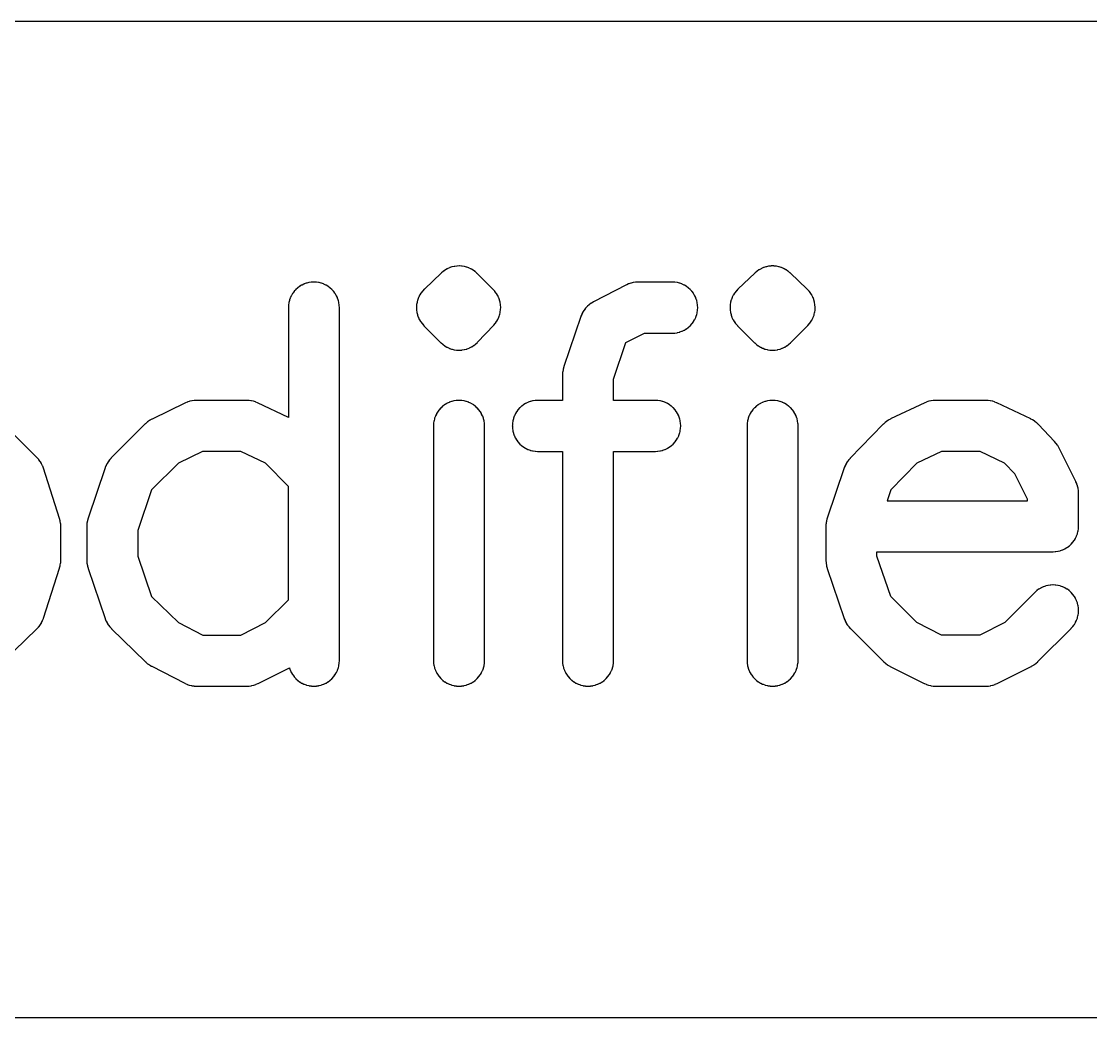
# Model space of a CAD drawing. Header units: inches. Extents: x -0.5 to 10, y -2.4 to 3.9.
# Drawn here: x 4.7219 to 4.8413, y -2.1846 to -2.0734 of the extents above; entities that cross this region are included whole.
import ezdxf

# ---------------------------------------------------------------- set-up
doc = ezdxf.new("R2010")
doc.units = ezdxf.units.IN

msp = doc.modelspace()

# ---------------------------------------------------------------- linework, layer by layer
for points in [[(3.80655, -2.07335), (3.80655, -2.18455), (4.96205, -2.18455), (4.96205, -2.07335)], [(4.766925, -2.103245), (4.766925, -2.103245), (4.766922, -2.103249), (4.76676, -2.103418), (4.766744, -2.103436), (4.766728, -2.103456), (4.766583, -2.103641), (4.766571, -2.103657), (4.766555, -2.103682), (4.766429, -2.10388), (4.766417, -2.103902), (4.766405, -2.103924), (4.7663, -2.104134), (4.766289, -2.104158), (4.766289, -2.104158), (4.76628, -2.104179), (4.766197, -2.104399), (4.766187, -2.104426), (4.766181, -2.104446), (4.76612, -2.104673), (4.766114, -2.104698), (4.766114, -2.104698), (4.76611, -2.104721), (4.766072, -2.104953), (4.766069, -2.104974), (4.766066, -2.105002), (4.766051, -2.105237), (4.76605, -2.105258), (4.76605, -2.105258), (4.766051, -2.105286), (4.766059, -2.105521), (4.76606, -2.105543), (4.76606, -2.105543), (4.766063, -2.105571), (4.766095, -2.105803), (4.766099, -2.105825), (4.766105, -2.105852), (4.766159, -2.10608), (4.766166, -2.106103), (4.766166, -2.106103), (4.766173, -2.106128), (4.766251, -2.106349), (4.766259, -2.106371), (4.76627, -2.106396), (4.766369, -2.106608), (4.766381, -2.106633), (4.766392, -2.106653), (4.766512, -2.106854), (4.766525, -2.106875), (4.766539, -2.106896), (4.766679, -2.107085), (4.766694, -2.107104), (4.76671, -2.107123), (4.766868, -2.107297), (4.766875, -2.107305), (4.766885, -2.107315), (4.768785, -2.109215), (4.768795, -2.109225), (4.768803, -2.109232), (4.768977, -2.10939), (4.768996, -2.109406), (4.769015, -2.109421), (4.769204, -2.109561), (4.769225, -2.109575), (4.769246, -2.109588), (4.769447, -2.109708), (4.769467, -2.109719), (4.769492, -2.109731), (4.769704, -2.10983), (4.769729, -2.109841), (4.769751, -2.109849), (4.769972, -2.109927), (4.769997, -2.109934), (4.769997, -2.109934), (4.77002, -2.109941), (4.770248, -2.109995), (4.770275, -2.110001), (4.770297, -2.110005), (4.770529, -2.110037), (4.770557, -2.11004), (4.770557, -2.11004), (4.770579, -2.110041), (4.770814, -2.110049), (4.770842, -2.11005), (4.770842, -2.11005), (4.770863, -2.110049), (4.771098, -2.110034), (4.771126, -2.110031), (4.771147, -2.110028), (4.771379, -2.10999), (4.771402, -2.109986), (4.771402, -2.109986), (4.771427, -2.10998), (4.771654, -2.109919), (4.771674, -2.109913), (4.771701, -2.109903), (4.771921, -2.10982), (4.771942, -2.109811), (4.771942, -2.109811), (4.771966, -2.1098), (4.772176, -2.109695), (4.772198, -2.109683), (4.77222, -2.109671), (4.772418, -2.109545), (4.772443, -2.109529), (4.772459, -2.109517), (4.772644, -2.109372), (4.772664, -2.109356), (4.772682, -2.10934), (4.772851, -2.109178), (4.772855, -2.109175), (4.772869, -2.10916), (4.774669, -2.10726), (4.77468, -2.107248), (4.774685, -2.107242), (4.774833, -2.10707), (4.774849, -2.107051), (4.774863, -2.107032), (4.774993, -2.106847), (4.775007, -2.106827), (4.775019, -2.106806), (4.775131, -2.106609), (4.775141, -2.10659), (4.775153, -2.106566), (4.775245, -2.106359), (4.775255, -2.106336), (4.775263, -2.106314), (4.775335, -2.1061), (4.775341, -2.10608), (4.775348, -2.106053), (4.775399, -2.105832), (4.775404, -2.105813), (4.775408, -2.105785), (4.775438, -2.10556), (4.77544, -2.105536), (4.775442, -2.105512), (4.775449, -2.105286), (4.77545, -2.105263), (4.775449, -2.105237), (4.775435, -2.105011), (4.775433, -2.104985), (4.77543, -2.104963), (4.775394, -2.104739), (4.775389, -2.104715), (4.775384, -2.104692), (4.775327, -2.104473), (4.77532, -2.104449), (4.775312, -2.104427), (4.775234, -2.104214), (4.775224, -2.104188), (4.775216, -2.10417), (4.775118, -2.103965), (4.775107, -2.103944), (4.775095, -2.103923), (4.774977, -2.103729), (4.774966, -2.103712), (4.77495, -2.103689), (4.774815, -2.103507), (4.7748, -2.103488), (4.774784, -2.10347), (4.774632, -2.103302), (4.774625, -2.103295), (4.774615, -2.103285), (4.772815, -2.101485), (4.772805, -2.101475), (4.772798, -2.101468), (4.77263, -2.101316), (4.772612, -2.1013), (4.772593, -2.101285), (4.772411, -2.10115), (4.772388, -2.101134), (4.772371, -2.101123), (4.772177, -2.101005), (4.772156, -2.100993), (4.772135, -2.100982), (4.77193, -2.100884), (4.771912, -2.100876), (4.771886, -2.100866), (4.771673, -2.100788), (4.771651, -2.10078), (4.771627, -2.100773), (4.771408, -2.100716), (4.771385, -2.100711), (4.771361, -2.100706), (4.771137, -2.10067), (4.771115, -2.100667), (4.771089, -2.100665), (4.770863, -2.100651), (4.770837, -2.10065), (4.770814, -2.100651), (4.770588, -2.100658), (4.770564, -2.10066), (4.77054, -2.100662), (4.770315, -2.100692), (4.770287, -2.100696), (4.770268, -2.100701), (4.770047, -2.100752), (4.77002, -2.100759), (4.77, -2.100765), (4.769786, -2.100837), (4.769764, -2.100845), (4.769741, -2.100855), (4.769534, -2.100947), (4.76951, -2.100959), (4.769491, -2.100969), (4.769294, -2.101081), (4.769273, -2.101093), (4.769253, -2.101107), (4.769068, -2.101237), (4.769049, -2.101251), (4.76903, -2.101267), (4.768858, -2.101415), (4.768852, -2.10142), (4.76884, -2.101431), (4.76694, -2.103231)], [(4.801925, -2.103245), (4.801925, -2.103245), (4.801922, -2.103249), (4.80176, -2.103418), (4.801744, -2.103436), (4.801728, -2.103456), (4.801583, -2.103641), (4.801571, -2.103657), (4.801555, -2.103682), (4.801429, -2.10388), (4.801417, -2.103902), (4.801405, -2.103924), (4.8013, -2.104134), (4.801289, -2.104158), (4.801289, -2.104158), (4.80128, -2.104179), (4.801197, -2.104399), (4.801187, -2.104426), (4.801181, -2.104446), (4.80112, -2.104673), (4.801114, -2.104698), (4.801114, -2.104698), (4.80111, -2.104721), (4.801072, -2.104953), (4.801069, -2.104974), (4.801066, -2.105002), (4.801051, -2.105237), (4.80105, -2.105258), (4.80105, -2.105258), (4.801051, -2.105286), (4.801059, -2.105521), (4.80106, -2.105543), (4.80106, -2.105543), (4.801063, -2.105571), (4.801095, -2.105803), (4.801099, -2.105825), (4.801105, -2.105852), (4.801159, -2.10608), (4.801166, -2.106103), (4.801166, -2.106103), (4.801173, -2.106128), (4.801251, -2.106349), (4.801259, -2.106371), (4.80127, -2.106396), (4.801369, -2.106608), (4.801381, -2.106633), (4.801392, -2.106653), (4.801512, -2.106854), (4.801525, -2.106875), (4.801539, -2.106896), (4.801679, -2.107085), (4.801694, -2.107104), (4.80171, -2.107123), (4.801868, -2.107297), (4.801875, -2.107305), (4.801885, -2.107315), (4.803785, -2.109215), (4.803795, -2.109225), (4.803803, -2.109232), (4.803973, -2.109387), (4.80399, -2.109402), (4.804011, -2.109418), (4.804197, -2.109556), (4.804214, -2.109568), (4.804237, -2.109583), (4.804435, -2.109701), (4.804456, -2.109713), (4.804478, -2.109725), (4.804687, -2.109823), (4.804708, -2.109833), (4.804732, -2.109842), (4.804949, -2.10992), (4.80497, -2.109927), (4.804996, -2.109934), (4.80522, -2.10999), (4.805245, -2.109996), (4.805268, -2.109999), (4.805496, -2.110033), (4.805519, -2.110036), (4.805545, -2.110038), (4.805775, -2.110049), (4.8058, -2.11005), (4.805825, -2.110049), (4.806055, -2.110038), (4.806081, -2.110036), (4.806104, -2.110033), (4.806332, -2.109999), (4.806355, -2.109996), (4.80638, -2.10999), (4.806604, -2.109934), (4.80663, -2.109927), (4.806651, -2.10992), (4.806868, -2.109842), (4.806892, -2.109833), (4.806913, -2.109823), (4.807122, -2.109725), (4.807144, -2.109713), (4.807165, -2.109701), (4.807363, -2.109583), (4.807386, -2.109568), (4.807403, -2.109556), (4.807589, -2.109418), (4.80761, -2.109402), (4.807627, -2.109387), (4.807797, -2.109232), (4.807805, -2.109225), (4.807815, -2.109215), (4.809715, -2.107315), (4.809725, -2.107305), (4.809732, -2.107297), (4.80989, -2.107123), (4.809906, -2.107104), (4.809921, -2.107085), (4.810061, -2.106896), (4.810075, -2.106875), (4.810088, -2.106854), (4.810208, -2.106653), (4.810219, -2.106633), (4.810231, -2.106608), (4.81033, -2.106396), (4.810341, -2.106371), (4.810349, -2.106349), (4.810427, -2.106128), (4.810434, -2.106103), (4.810434, -2.106103), (4.810441, -2.10608), (4.810495, -2.105852), (4.810501, -2.105825), (4.810505, -2.105803), (4.810537, -2.105571), (4.81054, -2.105543), (4.81054, -2.105543), (4.810541, -2.105521), (4.810549, -2.105286), (4.81055, -2.105258), (4.81055, -2.105258), (4.810549, -2.105237), (4.810534, -2.105002), (4.810531, -2.104974), (4.810528, -2.104953), (4.81049, -2.104721), (4.810486, -2.104698), (4.810486, -2.104698), (4.81048, -2.104673), (4.810419, -2.104446), (4.810413, -2.104426), (4.810403, -2.104399), (4.81032, -2.104179), (4.810311, -2.104158), (4.810311, -2.104158), (4.8103, -2.104134), (4.810195, -2.103924), (4.810183, -2.103902), (4.810171, -2.10388), (4.810045, -2.103682), (4.810029, -2.103657), (4.810017, -2.103641), (4.809872, -2.103456), (4.809856, -2.103436), (4.80984, -2.103418), (4.809678, -2.103249), (4.809675, -2.103245), (4.80966, -2.103231), (4.80776, -2.101431), (4.807744, -2.101416), (4.807741, -2.101414), (4.807561, -2.10126), (4.807542, -2.101244), (4.807542, -2.101244), (4.807521, -2.101229), (4.807326, -2.101093), (4.807309, -2.101082), (4.807309, -2.101082), (4.807283, -2.101067), (4.807075, -2.100952), (4.807054, -2.100941), (4.807054, -2.100941), (4.80703, -2.100929), (4.806811, -2.100836), (4.806787, -2.100826), (4.806787, -2.100826), (4.806764, -2.100818), (4.806537, -2.100748), (4.806511, -2.10074), (4.806511, -2.10074), (4.806488, -2.100735), (4.806256, -2.100687), (4.806229, -2.100683), (4.806229, -2.100683), (4.806206, -2.10068), (4.805969, -2.100656), (4.805943, -2.100654), (4.805943, -2.100654), (4.805919, -2.100653), (4.805681, -2.100653), (4.805657, -2.100654), (4.805657, -2.100654), (4.805631, -2.100656), (4.805394, -2.10068), (4.805371, -2.100683), (4.805371, -2.100683), (4.805344, -2.100687), (4.805112, -2.100735), (4.805089, -2.10074), (4.805089, -2.10074), (4.805063, -2.100748), (4.804836, -2.100818), (4.804813, -2.100826), (4.804813, -2.100826), (4.804789, -2.100836), (4.80457, -2.100929), (4.804546, -2.100941), (4.804546, -2.100941), (4.804525, -2.100952), (4.804317, -2.101067), (4.804291, -2.101082), (4.804291, -2.101082), (4.804274, -2.101093), (4.804079, -2.101229), (4.804058, -2.101244), (4.804058, -2.101244), (4.804039, -2.10126), (4.803859, -2.101414), (4.803856, -2.101416), (4.80384, -2.101431), (4.80194, -2.103231)], [(4.75175, -2.117549), (4.74832, -2.115924), (4.748311, -2.11592), (4.7483, -2.115915), (4.748108, -2.115835), (4.748089, -2.115827), (4.748067, -2.115819), (4.747869, -2.115756), (4.747847, -2.11575), (4.747826, -2.115744), (4.747623, -2.115699), (4.747604, -2.115695), (4.74758, -2.115691), (4.747374, -2.115664), (4.747353, -2.115661), (4.74733, -2.11566), (4.747122, -2.11565), (4.747111, -2.11565), (4.7471, -2.11565), (4.7415, -2.11565), (4.741489, -2.11565), (4.741477, -2.115651), (4.741265, -2.11566), (4.741243, -2.115662), (4.74122, -2.115664), (4.741009, -2.115693), (4.740983, -2.115697), (4.740964, -2.115701), (4.740757, -2.115749), (4.740731, -2.115756), (4.740714, -2.115761), (4.740511, -2.115827), (4.740489, -2.115835), (4.740469, -2.115843), (4.740274, -2.115928), (4.740262, -2.115933), (4.740253, -2.115937), (4.736553, -2.117737), (4.736541, -2.117743), (4.736529, -2.11775), (4.736301, -2.117877), (4.736279, -2.11789), (4.736279, -2.11789), (4.736254, -2.117906), (4.736042, -2.118057), (4.736022, -2.118073), (4.736022, -2.118073), (4.735999, -2.118092), (4.735805, -2.118266), (4.735798, -2.118272), (4.735785, -2.118285), (4.731985, -2.122085), (4.731974, -2.122096), (4.731969, -2.122101), (4.731824, -2.12226), (4.731809, -2.122278), (4.731795, -2.122296), (4.731665, -2.122467), (4.731651, -2.122487), (4.731639, -2.122505), (4.731525, -2.122688), (4.731514, -2.122707), (4.731503, -2.122728), (4.731406, -2.12292), (4.731395, -2.122943), (4.731387, -2.122962), (4.731309, -2.123163), (4.731306, -2.123171), (4.731301, -2.123184), (4.729401, -2.128784), (4.729397, -2.128798), (4.729393, -2.12881), (4.729324, -2.129057), (4.729318, -2.129081), (4.729318, -2.129081), (4.729312, -2.12911), (4.729271, -2.129363), (4.729267, -2.12939), (4.729267, -2.12939), (4.729265, -2.129417), (4.729251, -2.129673), (4.72925, -2.129691), (4.72925, -2.1297), (4.72925, -2.1335), (4.72925, -2.133509), (4.729251, -2.133527), (4.729265, -2.133783), (4.729267, -2.13381), (4.729267, -2.13381), (4.729271, -2.133837), (4.729312, -2.13409), (4.729318, -2.134119), (4.729318, -2.134119), (4.729324, -2.134143), (4.729393, -2.13439), (4.729397, -2.134402), (4.729401, -2.134416), (4.731301, -2.140016), (4.731307, -2.140032), (4.731309, -2.140038), (4.73139, -2.140244), (4.7314, -2.140268), (4.73141, -2.140287), (4.73151, -2.140485), (4.731522, -2.140508), (4.731533, -2.140526), (4.731651, -2.140713), (4.731665, -2.140733), (4.731678, -2.140752), (4.731813, -2.140927), (4.73183, -2.140948), (4.731844, -2.140963), (4.731995, -2.141125), (4.732002, -2.141132), (4.732012, -2.141142), (4.735812, -2.144842), (4.735823, -2.144852), (4.73583, -2.144859), (4.736005, -2.145013), (4.736024, -2.145029), (4.736024, -2.145029), (4.736044, -2.145044), (4.736233, -2.14518), (4.736252, -2.145193), (4.736275, -2.145207), (4.736476, -2.145323), (4.736483, -2.145327), (4.736498, -2.145335), (4.740198, -2.147235), (4.740216, -2.147244), (4.740219, -2.147246), (4.740422, -2.147338), (4.740442, -2.147346), (4.740466, -2.147355), (4.740677, -2.147428), (4.740703, -2.147436), (4.740723, -2.147441), (4.740939, -2.147494), (4.740962, -2.147499), (4.740986, -2.147503), (4.741206, -2.147534), (4.74123, -2.147537), (4.741254, -2.147539), (4.741476, -2.147549), (4.741489, -2.14755), (4.7415, -2.14755), (4.7471, -2.14755), (4.747111, -2.14755), (4.747123, -2.147549), (4.747341, -2.147539), (4.747366, -2.147538), (4.747387, -2.147535), (4.747603, -2.147505), (4.747625, -2.147501), (4.747648, -2.147496), (4.74786, -2.147446), (4.747886, -2.14744), (4.747905, -2.147434), (4.748111, -2.147364), (4.748136, -2.147355), (4.748154, -2.147347), (4.748354, -2.147259), (4.748366, -2.147253), (4.748375, -2.147249), (4.751866, -2.145503), (4.751866, -2.145504), (4.751873, -2.14553), (4.75188, -2.145551), (4.751958, -2.145768), (4.751967, -2.145792), (4.751977, -2.145813), (4.752075, -2.146022), (4.752087, -2.146044), (4.752099, -2.146065), (4.752217, -2.146263), (4.752232, -2.146286), (4.752244, -2.146303), (4.752382, -2.146489), (4.752398, -2.14651), (4.752413, -2.146527), (4.752568, -2.146697), (4.752585, -2.146715), (4.752603, -2.146732), (4.752773, -2.146887), (4.75279, -2.146902), (4.752811, -2.146918), (4.752997, -2.147056), (4.753014, -2.147068), (4.753037, -2.147083), (4.753235, -2.147201), (4.753256, -2.147213), (4.753278, -2.147225), (4.753487, -2.147323), (4.753508, -2.147333), (4.753532, -2.147342), (4.753749, -2.14742), (4.75377, -2.147427), (4.753796, -2.147434), (4.75402, -2.14749), (4.754045, -2.147496), (4.754068, -2.147499), (4.754296, -2.147533), (4.754319, -2.147536), (4.754345, -2.147538), (4.754575, -2.147549), (4.7546, -2.14755), (4.754625, -2.147549), (4.754855, -2.147538), (4.754881, -2.147536), (4.754904, -2.147533), (4.755132, -2.147499), (4.755155, -2.147496), (4.75518, -2.14749), (4.755404, -2.147434), (4.75543, -2.147427), (4.755451, -2.14742), (4.755668, -2.147342), (4.755692, -2.147333), (4.755713, -2.147323), (4.755922, -2.147225), (4.755944, -2.147213), (4.755965, -2.147201), (4.756163, -2.147083), (4.756186, -2.147068), (4.756203, -2.147056), (4.756389, -2.146918), (4.75641, -2.146902), (4.756427, -2.146887), (4.756597, -2.146732), (4.756615, -2.146715), (4.756632, -2.146697), (4.756787, -2.146527), (4.756802, -2.14651), (4.756818, -2.146489), (4.756956, -2.146303), (4.756968, -2.146286), (4.756983, -2.146263), (4.757101, -2.146065), (4.757113, -2.146044), (4.757125, -2.146022), (4.757223, -2.145813), (4.757233, -2.145792), (4.757242, -2.145768), (4.75732, -2.145551), (4.757327, -2.14553), (4.757334, -2.145504), (4.75739, -2.14528), (4.757396, -2.145255), (4.757399, -2.145232), (4.757433, -2.145004), (4.757436, -2.144981), (4.757438, -2.144955), (4.757449, -2.144725), (4.75745, -2.14471), (4.75745, -2.1447), (4.75745, -2.1053), (4.75745, -2.10529), (4.757449, -2.105275), (4.757438, -2.105045), (4.757436, -2.105019), (4.757433, -2.104996), (4.757399, -2.104768), (4.757396, -2.104745), (4.75739, -2.10472), (4.757334, -2.104496), (4.757327, -2.10447), (4.75732, -2.104449), (4.757242, -2.104232), (4.757233, -2.104208), (4.757223, -2.104187), (4.757125, -2.103978), (4.757113, -2.103956), (4.757101, -2.103935), (4.756983, -2.103737), (4.756968, -2.103714), (4.756956, -2.103697), (4.756818, -2.103511), (4.756802, -2.10349), (4.756787, -2.103473), (4.756632, -2.103303), (4.756615, -2.103285), (4.756597, -2.103268), (4.756427, -2.103113), (4.75641, -2.103098), (4.756389, -2.103082), (4.756203, -2.102944), (4.756186, -2.102932), (4.756163, -2.102917), (4.755965, -2.102799), (4.755944, -2.102787), (4.755922, -2.102775), (4.755713, -2.102677), (4.755692, -2.102667), (4.755668, -2.102658), (4.755451, -2.10258), (4.75543, -2.102573), (4.755404, -2.102566), (4.75518, -2.10251), (4.755155, -2.102504), (4.755132, -2.102501), (4.754904, -2.102467), (4.754881, -2.102464), (4.754855, -2.102462), (4.754625, -2.102451), (4.7546, -2.10245), (4.754575, -2.102451), (4.754345, -2.102462), (4.754319, -2.102464), (4.754296, -2.102467), (4.754068, -2.102501), (4.754045, -2.102504), (4.75402, -2.10251), (4.753796, -2.102566), (4.75377, -2.102573), (4.753749, -2.10258), (4.753532, -2.102658), (4.753508, -2.102667), (4.753487, -2.102677), (4.753278, -2.102775), (4.753256, -2.102787), (4.753235, -2.102799), (4.753037, -2.102917), (4.753014, -2.102932), (4.752997, -2.102944), (4.752811, -2.103082), (4.75279, -2.103098), (4.752773, -2.103113), (4.752603, -2.103268), (4.752585, -2.103285), (4.752568, -2.103303), (4.752413, -2.103473), (4.752398, -2.10349), (4.752382, -2.103511), (4.752244, -2.103697), (4.752232, -2.103714), (4.752217, -2.103737), (4.752099, -2.103935), (4.752087, -2.103956), (4.752075, -2.103978), (4.751977, -2.104187), (4.751967, -2.104208), (4.751958, -2.104232), (4.75188, -2.104449), (4.751873, -2.10447), (4.751866, -2.104496), (4.75181, -2.10472), (4.751804, -2.104745), (4.751801, -2.104768), (4.751767, -2.104996), (4.751764, -2.105019), (4.751762, -2.105045), (4.751751, -2.105275), (4.75175, -2.10529), (4.75175, -2.1053)], [(4.78235, -2.12135), (4.78235, -2.1447), (4.78235, -2.14471), (4.782351, -2.144725), (4.782362, -2.144955), (4.782364, -2.144981), (4.782367, -2.145004), (4.782401, -2.145232), (4.782404, -2.145255), (4.78241, -2.14528), (4.782466, -2.145504), (4.782473, -2.14553), (4.78248, -2.145551), (4.782558, -2.145768), (4.782567, -2.145792), (4.782577, -2.145813), (4.782675, -2.146022), (4.782687, -2.146044), (4.782699, -2.146065), (4.782817, -2.146263), (4.782832, -2.146286), (4.782844, -2.146303), (4.782982, -2.146489), (4.782998, -2.14651), (4.783013, -2.146527), (4.783168, -2.146697), (4.783185, -2.146715), (4.783203, -2.146732), (4.783373, -2.146887), (4.78339, -2.146902), (4.783411, -2.146918), (4.783597, -2.147056), (4.783614, -2.147068), (4.783637, -2.147083), (4.783835, -2.147201), (4.783856, -2.147213), (4.783878, -2.147225), (4.784087, -2.147323), (4.784108, -2.147333), (4.784132, -2.147342), (4.784349, -2.14742), (4.78437, -2.147427), (4.784396, -2.147434), (4.78462, -2.14749), (4.784645, -2.147496), (4.784668, -2.147499), (4.784896, -2.147533), (4.784919, -2.147536), (4.784945, -2.147538), (4.785175, -2.147549), (4.7852, -2.14755), (4.785225, -2.147549), (4.785455, -2.147538), (4.785481, -2.147536), (4.785504, -2.147533), (4.785732, -2.147499), (4.785755, -2.147496), (4.78578, -2.14749), (4.786004, -2.147434), (4.78603, -2.147427), (4.786051, -2.14742), (4.786268, -2.147342), (4.786292, -2.147333), (4.786313, -2.147323), (4.786522, -2.147225), (4.786544, -2.147213), (4.786565, -2.147201), (4.786763, -2.147083), (4.786786, -2.147068), (4.786803, -2.147056), (4.786989, -2.146918), (4.78701, -2.146902), (4.787027, -2.146887), (4.787197, -2.146732), (4.787215, -2.146715), (4.787232, -2.146697), (4.787387, -2.146527), (4.787402, -2.14651), (4.787418, -2.146489), (4.787556, -2.146303), (4.787568, -2.146286), (4.787583, -2.146263), (4.787701, -2.146065), (4.787713, -2.146044), (4.787725, -2.146022), (4.787823, -2.145813), (4.787833, -2.145792), (4.787842, -2.145768), (4.78792, -2.145551), (4.787927, -2.14553), (4.787934, -2.145504), (4.78799, -2.14528), (4.787996, -2.145255), (4.787999, -2.145232), (4.788033, -2.145004), (4.788036, -2.144981), (4.788038, -2.144955), (4.788049, -2.144725), (4.78805, -2.14471), (4.78805, -2.1447), (4.78805, -2.12135), (4.7927, -2.12135), (4.79271, -2.12135), (4.792725, -2.121349), (4.792955, -2.121338), (4.792981, -2.121336), (4.793004, -2.121333), (4.793232, -2.121299), (4.793255, -2.121296), (4.79328, -2.12129), (4.793504, -2.121234), (4.79353, -2.121227), (4.793551, -2.12122), (4.793768, -2.121142), (4.793792, -2.121133), (4.793813, -2.121123), (4.794022, -2.121025), (4.794044, -2.121013), (4.794065, -2.121001), (4.794263, -2.120883), (4.794286, -2.120868), (4.794303, -2.120856), (4.794489, -2.120718), (4.79451, -2.120702), (4.794527, -2.120687), (4.794697, -2.120532), (4.794715, -2.120515), (4.794732, -2.120497), (4.794887, -2.120327), (4.794902, -2.12031), (4.794918, -2.120289), (4.795056, -2.120103), (4.795068, -2.120086), (4.795083, -2.120063), (4.795201, -2.119865), (4.795213, -2.119844), (4.795225, -2.119822), (4.795323, -2.119613), (4.795333, -2.119592), (4.795342, -2.119568), (4.79542, -2.119351), (4.795427, -2.11933), (4.795434, -2.119304), (4.79549, -2.11908), (4.795496, -2.119055), (4.795499, -2.119032), (4.795533, -2.118804), (4.795536, -2.118781), (4.795538, -2.118755), (4.795549, -2.118525), (4.79555, -2.1185), (4.795549, -2.118475), (4.795538, -2.118245), (4.795536, -2.118219), (4.795533, -2.118196), (4.795499, -2.117968), (4.795496, -2.117945), (4.79549, -2.11792), (4.795434, -2.117696), (4.795427, -2.11767), (4.79542, -2.117649), (4.795342, -2.117432), (4.795333, -2.117408), (4.795323, -2.117387), (4.795225, -2.117178), (4.795213, -2.117156), (4.795201, -2.117135), (4.795083, -2.116937), (4.795068, -2.116914), (4.795056, -2.116897), (4.794918, -2.116711), (4.794902, -2.11669), (4.794887, -2.116673), (4.794732, -2.116503), (4.794715, -2.116485), (4.794697, -2.116468), (4.794527, -2.116313), (4.79451, -2.116298), (4.794489, -2.116282), (4.794303, -2.116144), (4.794286, -2.116132), (4.794263, -2.116117), (4.794065, -2.115999), (4.794044, -2.115987), (4.794022, -2.115975), (4.793813, -2.115877), (4.793792, -2.115867), (4.793768, -2.115858), (4.793551, -2.11578), (4.79353, -2.115773), (4.793504, -2.115766), (4.79328, -2.11571), (4.793255, -2.115704), (4.793232, -2.115701), (4.793004, -2.115667), (4.792981, -2.115664), (4.792955, -2.115662), (4.792725, -2.115651), (4.79271, -2.11565), (4.7927, -2.11565), (4.78805, -2.11565), (4.78805, -2.11327), (4.789428, -2.109208), (4.791489, -2.10815), (4.7946, -2.10815), (4.79461, -2.10815), (4.794625, -2.108149), (4.794855, -2.108138), (4.794881, -2.108136), (4.794904, -2.108133), (4.795132, -2.108099), (4.795155, -2.108096), (4.79518, -2.10809), (4.795404, -2.108034), (4.79543, -2.108027), (4.795451, -2.10802), (4.795668, -2.107942), (4.795692, -2.107933), (4.795713, -2.107923), (4.795922, -2.107825), (4.795944, -2.107813), (4.795965, -2.107801), (4.796163, -2.107683), (4.796186, -2.107668), (4.796203, -2.107656), (4.796389, -2.107518), (4.79641, -2.107502), (4.796427, -2.107487), (4.796597, -2.107332), (4.796615, -2.107315), (4.796632, -2.107297), (4.796787, -2.107127), (4.796802, -2.10711), (4.796818, -2.107089), (4.796956, -2.106903), (4.796968, -2.106886), (4.796983, -2.106863), (4.797101, -2.106665), (4.797113, -2.106644), (4.797125, -2.106622), (4.797223, -2.106413), (4.797233, -2.106392), (4.797242, -2.106368), (4.79732, -2.106151), (4.797327, -2.10613), (4.797334, -2.106104), (4.79739, -2.10588), (4.797396, -2.105855), (4.797399, -2.105832), (4.797433, -2.105604), (4.797436, -2.105581), (4.797438, -2.105555), (4.797449, -2.105325), (4.79745, -2.1053), (4.797449, -2.105275), (4.797438, -2.105045), (4.797436, -2.105019), (4.797433, -2.104996), (4.797399, -2.104768), (4.797396, -2.104745), (4.79739, -2.10472), (4.797334, -2.104496), (4.797327, -2.10447), (4.79732, -2.104449), (4.797242, -2.104232), (4.797233, -2.104208), (4.797223, -2.104187), (4.797125, -2.103978), (4.797113, -2.103956), (4.797101, -2.103935), (4.796983, -2.103737), (4.796968, -2.103714), (4.796956, -2.103697), (4.796818, -2.103511), (4.796802, -2.10349), (4.796787, -2.103473), (4.796632, -2.103303), (4.796615, -2.103285), (4.796597, -2.103268), (4.796427, -2.103113), (4.79641, -2.103098), (4.796389, -2.103082), (4.796203, -2.102944), (4.796186, -2.102932), (4.796163, -2.102917), (4.795965, -2.102799), (4.795944, -2.102787), (4.795922, -2.102775), (4.795713, -2.102677), (4.795692, -2.102667), (4.795668, -2.102658), (4.795451, -2.10258), (4.79543, -2.102573), (4.795404, -2.102566), (4.79518, -2.10251), (4.795155, -2.102504), (4.795132, -2.102501), (4.794904, -2.102467), (4.794881, -2.102464), (4.794855, -2.102462), (4.794625, -2.102451), (4.79461, -2.10245), (4.7946, -2.10245), (4.7908, -2.10245), (4.790789, -2.10245), (4.790776, -2.102451), (4.790554, -2.102461), (4.79053, -2.102463), (4.790506, -2.102466), (4.790286, -2.102497), (4.790262, -2.102501), (4.790239, -2.102506), (4.790023, -2.102559), (4.790003, -2.102564), (4.789977, -2.102572), (4.789766, -2.102645), (4.789742, -2.102654), (4.789722, -2.102662), (4.789519, -2.102754), (4.789516, -2.102756), (4.789498, -2.102765), (4.785798, -2.104665), (4.785786, -2.104671), (4.785777, -2.104676), (4.785581, -2.104789), (4.785561, -2.104801), (4.785541, -2.104815), (4.785357, -2.104946), (4.785334, -2.104963), (4.785319, -2.104976), (4.785148, -2.105124), (4.785128, -2.105143), (4.785114, -2.105157), (4.784958, -2.105321), (4.784942, -2.105338), (4.784927, -2.105357), (4.784788, -2.105535), (4.784773, -2.105555), (4.78476, -2.105574), (4.784638, -2.105765), (4.784627, -2.105783), (4.784614, -2.105806), (4.784512, -2.106008), (4.784503, -2.106026), (4.784492, -2.106052), (4.784409, -2.106262), (4.784407, -2.106268), (4.784401, -2.106284), (4.782501, -2.111884), (4.782497, -2.111898), (4.782493, -2.11191), (4.782424, -2.112157), (4.782418, -2.112181), (4.782418, -2.112181), (4.782412, -2.11221), (4.782371, -2.112463), (4.782367, -2.11249), (4.782367, -2.11249), (4.782365, -2.112517), (4.782351, -2.112773), (4.78235, -2.112791), (4.78235, -2.1128), (4.78235, -2.11565), (4.7796, -2.11565), (4.77959, -2.11565), (4.779575, -2.115651), (4.779345, -2.115662), (4.779319, -2.115664), (4.779296, -2.115667), (4.779068, -2.115701), (4.779045, -2.115704), (4.77902, -2.11571), (4.778796, -2.115766), (4.77877, -2.115773), (4.778749, -2.11578), (4.778532, -2.115858), (4.778508, -2.115867), (4.778487, -2.115877), (4.778278, -2.115975), (4.778256, -2.115987), (4.778235, -2.115999), (4.778037, -2.116117), (4.778014, -2.116132), (4.777997, -2.116144), (4.777811, -2.116282), (4.77779, -2.116298), (4.777773, -2.116313), (4.777603, -2.116468), (4.777585, -2.116485), (4.777568, -2.116503), (4.777413, -2.116673), (4.777398, -2.11669), (4.777382, -2.116711), (4.777244, -2.116897), (4.777232, -2.116914), (4.777217, -2.116937), (4.777099, -2.117135), (4.777087, -2.117156), (4.777075, -2.117178), (4.776977, -2.117387), (4.776967, -2.117408), (4.776958, -2.117432), (4.77688, -2.117649), (4.776873, -2.11767), (4.776866, -2.117696), (4.77681, -2.11792), (4.776804, -2.117945), (4.776801, -2.117968), (4.776767, -2.118196), (4.776764, -2.118219), (4.776762, -2.118245), (4.776751, -2.118475), (4.77675, -2.1185), (4.776751, -2.118525), (4.776762, -2.118755), (4.776764, -2.118781), (4.776767, -2.118804), (4.776801, -2.119032), (4.776804, -2.119055), (4.77681, -2.11908), (4.776866, -2.119304), (4.776873, -2.11933), (4.77688, -2.119351), (4.776958, -2.119568), (4.776967, -2.119592), (4.776977, -2.119613), (4.777075, -2.119822), (4.777087, -2.119844), (4.777099, -2.119865), (4.777217, -2.120063), (4.777232, -2.120086), (4.777244, -2.120103), (4.777382, -2.120289), (4.777398, -2.12031), (4.777413, -2.120327), (4.777568, -2.120497), (4.777585, -2.120515), (4.777603, -2.120532), (4.777773, -2.120687), (4.77779, -2.120702), (4.777811, -2.120718), (4.777997, -2.120856), (4.778014, -2.120868), (4.778037, -2.120883), (4.778235, -2.121001), (4.778256, -2.121013), (4.778278, -2.121025), (4.778487, -2.121123), (4.778508, -2.121133), (4.778532, -2.121142), (4.778749, -2.12122), (4.77877, -2.121227), (4.778796, -2.121234), (4.77902, -2.12129), (4.779045, -2.121296), (4.779068, -2.121299), (4.779296, -2.121333), (4.779319, -2.121336), (4.779345, -2.121338), (4.779575, -2.121349), (4.77959, -2.12135), (4.7796, -2.12135)], [(4.77365, -2.14471), (4.77365, -2.14471), (4.77365, -2.1447), (4.77365, -2.1185), (4.77365, -2.11849), (4.773649, -2.118475), (4.773638, -2.118245), (4.773636, -2.118219), (4.773633, -2.118196), (4.773599, -2.117968), (4.773596, -2.117945), (4.77359, -2.11792), (4.773534, -2.117696), (4.773527, -2.11767), (4.77352, -2.117649), (4.773442, -2.117432), (4.773433, -2.117408), (4.773423, -2.117387), (4.773325, -2.117178), (4.773313, -2.117156), (4.773301, -2.117135), (4.773183, -2.116937), (4.773168, -2.116914), (4.773156, -2.116897), (4.773018, -2.116711), (4.773002, -2.11669), (4.772987, -2.116673), (4.772832, -2.116503), (4.772815, -2.116485), (4.772797, -2.116468), (4.772627, -2.116313), (4.77261, -2.116298), (4.772589, -2.116282), (4.772403, -2.116144), (4.772386, -2.116132), (4.772363, -2.116117), (4.772165, -2.115999), (4.772144, -2.115987), (4.772122, -2.115975), (4.771913, -2.115877), (4.771892, -2.115867), (4.771868, -2.115858), (4.771651, -2.11578), (4.77163, -2.115773), (4.771604, -2.115766), (4.77138, -2.11571), (4.771355, -2.115704), (4.771332, -2.115701), (4.771104, -2.115667), (4.771081, -2.115664), (4.771055, -2.115662), (4.770825, -2.115651), (4.7708, -2.11565), (4.770775, -2.115651), (4.770545, -2.115662), (4.770519, -2.115664), (4.770496, -2.115667), (4.770268, -2.115701), (4.770245, -2.115704), (4.77022, -2.11571), (4.769996, -2.115766), (4.76997, -2.115773), (4.769949, -2.11578), (4.769732, -2.115858), (4.769708, -2.115867), (4.769687, -2.115877), (4.769478, -2.115975), (4.769456, -2.115987), (4.769435, -2.115999), (4.769237, -2.116117), (4.769214, -2.116132), (4.769197, -2.116144), (4.769011, -2.116282), (4.76899, -2.116298), (4.768973, -2.116313), (4.768803, -2.116468), (4.768785, -2.116485), (4.768768, -2.116503), (4.768613, -2.116673), (4.768598, -2.11669), (4.768582, -2.116711), (4.768444, -2.116897), (4.768432, -2.116914), (4.768417, -2.116937), (4.768299, -2.117135), (4.768287, -2.117156), (4.768275, -2.117178), (4.768177, -2.117387), (4.768167, -2.117408), (4.768158, -2.117432), (4.76808, -2.117649), (4.768073, -2.11767), (4.768066, -2.117696), (4.76801, -2.11792), (4.768004, -2.117945), (4.768001, -2.117968), (4.767967, -2.118196), (4.767964, -2.118219), (4.767962, -2.118245), (4.767951, -2.118475), (4.76795, -2.11849), (4.76795, -2.1185), (4.76795, -2.1447), (4.76795, -2.14471), (4.767951, -2.144725), (4.767962, -2.144955), (4.767964, -2.144981), (4.767967, -2.145004), (4.768001, -2.145232), (4.768004, -2.145255), (4.76801, -2.14528), (4.768066, -2.145504), (4.768073, -2.14553), (4.76808, -2.145551), (4.768158, -2.145768), (4.768167, -2.145792), (4.768177, -2.145813), (4.768275, -2.146022), (4.768287, -2.146044), (4.768299, -2.146065), (4.768417, -2.146263), (4.768432, -2.146286), (4.768444, -2.146303), (4.768582, -2.146489), (4.768598, -2.14651), (4.768613, -2.146527), (4.768768, -2.146697), (4.768785, -2.146715), (4.768803, -2.146732), (4.768973, -2.146887), (4.76899, -2.146902), (4.769011, -2.146918), (4.769197, -2.147056), (4.769214, -2.147068), (4.769237, -2.147083), (4.769435, -2.147201), (4.769456, -2.147213), (4.769478, -2.147225), (4.769687, -2.147323), (4.769708, -2.147333), (4.769732, -2.147342), (4.769949, -2.14742), (4.76997, -2.147427), (4.769996, -2.147434), (4.77022, -2.14749), (4.770245, -2.147496), (4.770268, -2.147499), (4.770496, -2.147533), (4.770519, -2.147536), (4.770545, -2.147538), (4.770775, -2.147549), (4.7708, -2.14755), (4.770825, -2.147549), (4.771055, -2.147538), (4.771081, -2.147536), (4.771104, -2.147533), (4.771332, -2.147499), (4.771355, -2.147496), (4.77138, -2.14749), (4.771604, -2.147434), (4.77163, -2.147427), (4.771651, -2.14742), (4.771868, -2.147342), (4.771892, -2.147333), (4.771913, -2.147323), (4.772122, -2.147225), (4.772144, -2.147213), (4.772165, -2.147201), (4.772363, -2.147083), (4.772386, -2.147068), (4.772403, -2.147056), (4.772589, -2.146918), (4.77261, -2.146902), (4.772627, -2.146887), (4.772797, -2.146732), (4.772815, -2.146715), (4.772832, -2.146697), (4.772987, -2.146527), (4.773002, -2.14651), (4.773018, -2.146489), (4.773156, -2.146303), (4.773168, -2.146286), (4.773183, -2.146263), (4.773301, -2.146065), (4.773313, -2.146044), (4.773325, -2.146022), (4.773423, -2.145813), (4.773433, -2.145792), (4.773442, -2.145768), (4.77352, -2.145551), (4.773527, -2.14553), (4.773534, -2.145504), (4.77359, -2.14528), (4.773596, -2.145255), (4.773599, -2.145232), (4.773633, -2.145004), (4.773636, -2.144981), (4.773638, -2.144955), (4.773649, -2.144725)], [(4.80865, -2.14471), (4.80865, -2.14471), (4.80865, -2.1447), (4.80865, -2.1185), (4.80865, -2.11849), (4.808649, -2.118475), (4.808638, -2.118245), (4.808636, -2.118219), (4.808633, -2.118196), (4.808599, -2.117968), (4.808596, -2.117945), (4.80859, -2.11792), (4.808534, -2.117696), (4.808527, -2.11767), (4.80852, -2.117649), (4.808442, -2.117432), (4.808433, -2.117408), (4.808423, -2.117387), (4.808325, -2.117178), (4.808313, -2.117156), (4.808301, -2.117135), (4.808183, -2.116937), (4.808168, -2.116914), (4.808156, -2.116897), (4.808018, -2.116711), (4.808002, -2.11669), (4.807987, -2.116673), (4.807832, -2.116503), (4.807815, -2.116485), (4.807797, -2.116468), (4.807627, -2.116313), (4.80761, -2.116298), (4.807589, -2.116282), (4.807403, -2.116144), (4.807386, -2.116132), (4.807363, -2.116117), (4.807165, -2.115999), (4.807144, -2.115987), (4.807122, -2.115975), (4.806913, -2.115877), (4.806892, -2.115867), (4.806868, -2.115858), (4.806651, -2.11578), (4.80663, -2.115773), (4.806604, -2.115766), (4.80638, -2.11571), (4.806355, -2.115704), (4.806332, -2.115701), (4.806104, -2.115667), (4.806081, -2.115664), (4.806055, -2.115662), (4.805825, -2.115651), (4.8058, -2.11565), (4.805775, -2.115651), (4.805545, -2.115662), (4.805519, -2.115664), (4.805496, -2.115667), (4.805268, -2.115701), (4.805245, -2.115704), (4.80522, -2.11571), (4.804996, -2.115766), (4.80497, -2.115773), (4.804949, -2.11578), (4.804732, -2.115858), (4.804708, -2.115867), (4.804687, -2.115877), (4.804478, -2.115975), (4.804456, -2.115987), (4.804435, -2.115999), (4.804237, -2.116117), (4.804214, -2.116132), (4.804197, -2.116144), (4.804011, -2.116282), (4.80399, -2.116298), (4.803973, -2.116313), (4.803803, -2.116468), (4.803785, -2.116485), (4.803768, -2.116503), (4.803613, -2.116673), (4.803598, -2.11669), (4.803582, -2.116711), (4.803444, -2.116897), (4.803432, -2.116914), (4.803417, -2.116937), (4.803299, -2.117135), (4.803287, -2.117156), (4.803275, -2.117178), (4.803177, -2.117387), (4.803167, -2.117408), (4.803158, -2.117432), (4.80308, -2.117649), (4.803073, -2.11767), (4.803066, -2.117696), (4.80301, -2.11792), (4.803004, -2.117945), (4.803001, -2.117968), (4.802967, -2.118196), (4.802964, -2.118219), (4.802962, -2.118245), (4.802951, -2.118475), (4.80295, -2.11849), (4.80295, -2.1185), (4.80295, -2.1447), (4.80295, -2.14471), (4.802951, -2.144725), (4.802962, -2.144955), (4.802964, -2.144981), (4.802967, -2.145004), (4.803001, -2.145232), (4.803004, -2.145255), (4.80301, -2.14528), (4.803066, -2.145504), (4.803073, -2.14553), (4.80308, -2.145551), (4.803158, -2.145768), (4.803167, -2.145792), (4.803177, -2.145813), (4.803275, -2.146022), (4.803287, -2.146044), (4.803299, -2.146065), (4.803417, -2.146263), (4.803432, -2.146286), (4.803444, -2.146303), (4.803582, -2.146489), (4.803598, -2.14651), (4.803613, -2.146527), (4.803768, -2.146697), (4.803785, -2.146715), (4.803803, -2.146732), (4.803973, -2.146887), (4.80399, -2.146902), (4.804011, -2.146918), (4.804197, -2.147056), (4.804214, -2.147068), (4.804237, -2.147083), (4.804435, -2.147201), (4.804456, -2.147213), (4.804478, -2.147225), (4.804687, -2.147323), (4.804708, -2.147333), (4.804732, -2.147342), (4.804949, -2.14742), (4.80497, -2.147427), (4.804996, -2.147434), (4.80522, -2.14749), (4.805245, -2.147496), (4.805268, -2.147499), (4.805496, -2.147533), (4.805519, -2.147536), (4.805545, -2.147538), (4.805775, -2.147549), (4.8058, -2.14755), (4.805825, -2.147549), (4.806055, -2.147538), (4.806081, -2.147536), (4.806104, -2.147533), (4.806332, -2.147499), (4.806355, -2.147496), (4.80638, -2.14749), (4.806604, -2.147434), (4.80663, -2.147427), (4.806651, -2.14742), (4.806868, -2.147342), (4.806892, -2.147333), (4.806913, -2.147323), (4.807122, -2.147225), (4.807144, -2.147213), (4.807165, -2.147201), (4.807363, -2.147083), (4.807386, -2.147068), (4.807403, -2.147056), (4.807589, -2.146918), (4.80761, -2.146902), (4.807627, -2.146887), (4.807797, -2.146732), (4.807815, -2.146715), (4.807832, -2.146697), (4.807987, -2.146527), (4.808002, -2.14651), (4.808018, -2.146489), (4.808156, -2.146303), (4.808168, -2.146286), (4.808183, -2.146263), (4.808301, -2.146065), (4.808313, -2.146044), (4.808325, -2.146022), (4.808423, -2.145813), (4.808433, -2.145792), (4.808442, -2.145768), (4.80852, -2.145551), (4.808527, -2.14553), (4.808534, -2.145504), (4.80859, -2.14528), (4.808596, -2.145255), (4.808599, -2.145232), (4.808633, -2.145004), (4.808636, -2.144981), (4.808638, -2.144955), (4.808649, -2.144725)], [(4.81175, -2.12969), (4.81175, -2.12969), (4.81175, -2.1297), (4.81175, -2.1335), (4.81175, -2.133509), (4.811751, -2.133527), (4.811765, -2.133783), (4.811767, -2.13381), (4.811767, -2.13381), (4.811771, -2.133837), (4.811812, -2.13409), (4.811818, -2.134119), (4.811818, -2.134119), (4.811824, -2.134143), (4.811893, -2.13439), (4.811897, -2.134402), (4.811901, -2.134416), (4.813801, -2.140016), (4.813806, -2.140029), (4.813809, -2.140037), (4.813887, -2.140238), (4.813895, -2.140257), (4.813906, -2.14028), (4.814003, -2.140472), (4.814014, -2.140493), (4.814025, -2.140512), (4.814139, -2.140695), (4.814151, -2.140713), (4.814165, -2.140733), (4.814295, -2.140904), (4.814309, -2.140922), (4.814324, -2.14094), (4.814469, -2.141099), (4.814474, -2.141104), (4.814485, -2.141115), (4.818185, -2.144815), (4.818194, -2.144824), (4.818204, -2.144834), (4.818392, -2.145002), (4.818414, -2.145021), (4.818414, -2.145021), (4.818433, -2.145036), (4.818638, -2.145183), (4.818661, -2.145199), (4.818661, -2.145199), (4.818683, -2.145212), (4.818902, -2.145336), (4.818914, -2.145343), (4.818925, -2.145349), (4.822725, -2.147249), (4.822734, -2.147253), (4.822746, -2.147259), (4.822946, -2.147347), (4.822964, -2.147355), (4.822989, -2.147364), (4.823195, -2.147434), (4.823214, -2.14744), (4.82324, -2.147446), (4.823452, -2.147496), (4.823475, -2.147501), (4.823497, -2.147505), (4.823713, -2.147535), (4.823734, -2.147538), (4.823759, -2.147539), (4.823977, -2.147549), (4.823989, -2.14755), (4.824, -2.14755), (4.8296, -2.14755), (4.829611, -2.14755), (4.829623, -2.147549), (4.829841, -2.147539), (4.829866, -2.147538), (4.829887, -2.147535), (4.830103, -2.147505), (4.830125, -2.147501), (4.830148, -2.147496), (4.83036, -2.147446), (4.830386, -2.14744), (4.830405, -2.147434), (4.830611, -2.147364), (4.830636, -2.147355), (4.830654, -2.147347), (4.830854, -2.147259), (4.830866, -2.147253), (4.830875, -2.147249), (4.834675, -2.145349), (4.834686, -2.145343), (4.834698, -2.145336), (4.834917, -2.145212), (4.834939, -2.145199), (4.834939, -2.145199), (4.834962, -2.145183), (4.835167, -2.145036), (4.835186, -2.145021), (4.835186, -2.145021), (4.835208, -2.145002), (4.835396, -2.144834), (4.835406, -2.144824), (4.835415, -2.144815), (4.839115, -2.141115), (4.839125, -2.141105), (4.839132, -2.141097), (4.839287, -2.140927), (4.839302, -2.14091), (4.839318, -2.140889), (4.839456, -2.140703), (4.839468, -2.140686), (4.839483, -2.140663), (4.839601, -2.140465), (4.839613, -2.140444), (4.839625, -2.140422), (4.839723, -2.140213), (4.839733, -2.140192), (4.839742, -2.140168), (4.83982, -2.139951), (4.839827, -2.13993), (4.839834, -2.139904), (4.83989, -2.13968), (4.839896, -2.139655), (4.839899, -2.139632), (4.839933, -2.139404), (4.839936, -2.139381), (4.839938, -2.139355), (4.839949, -2.139125), (4.83995, -2.1391), (4.839949, -2.139075), (4.839938, -2.138845), (4.839936, -2.138819), (4.839933, -2.138796), (4.839899, -2.138568), (4.839896, -2.138545), (4.83989, -2.13852), (4.839834, -2.138296), (4.839827, -2.13827), (4.83982, -2.138249), (4.839742, -2.138032), (4.839733, -2.138008), (4.839723, -2.137987), (4.839625, -2.137778), (4.839613, -2.137756), (4.839601, -2.137735), (4.839483, -2.137537), (4.839468, -2.137514), (4.839456, -2.137497), (4.839318, -2.137311), (4.839302, -2.13729), (4.839287, -2.137273), (4.839132, -2.137103), (4.839115, -2.137085), (4.839097, -2.137068), (4.838927, -2.136913), (4.83891, -2.136898), (4.838889, -2.136882), (4.838703, -2.136744), (4.838686, -2.136732), (4.838663, -2.136717), (4.838465, -2.136599), (4.838444, -2.136587), (4.838422, -2.136575), (4.838213, -2.136477), (4.838192, -2.136467), (4.838168, -2.136458), (4.837951, -2.13638), (4.83793, -2.136373), (4.837904, -2.136366), (4.83768, -2.13631), (4.837655, -2.136304), (4.837632, -2.136301), (4.837404, -2.136267), (4.837381, -2.136264), (4.837355, -2.136262), (4.837125, -2.136251), (4.8371, -2.13625), (4.837075, -2.136251), (4.836845, -2.136262), (4.836819, -2.136264), (4.836796, -2.136267), (4.836568, -2.136301), (4.836545, -2.136304), (4.83652, -2.13631), (4.836296, -2.136366), (4.83627, -2.136373), (4.836249, -2.13638), (4.836032, -2.136458), (4.836008, -2.136467), (4.835987, -2.136477), (4.835778, -2.136575), (4.835756, -2.136587), (4.835735, -2.136599), (4.835537, -2.136717), (4.835514, -2.136732), (4.835497, -2.136744), (4.835311, -2.136882), (4.83529, -2.136898), (4.835273, -2.136913), (4.835103, -2.137068), (4.835095, -2.137075), (4.835085, -2.137085), (4.831712, -2.140458), (4.828927, -2.14185), (4.824673, -2.14185), (4.821888, -2.140458), (4.818985, -2.137555), (4.81745, -2.13303), (4.81745, -2.13255), (4.8371, -2.13255), (4.83711, -2.13255), (4.837125, -2.132549), (4.837355, -2.132538), (4.837381, -2.132536), (4.837404, -2.132533), (4.837632, -2.132499), (4.837655, -2.132496), (4.83768, -2.13249), (4.837904, -2.132434), (4.83793, -2.132427), (4.837951, -2.13242), (4.838168, -2.132342), (4.838192, -2.132333), (4.838213, -2.132323), (4.838422, -2.132225), (4.838444, -2.132213), (4.838465, -2.132201), (4.838663, -2.132083), (4.838686, -2.132068), (4.838703, -2.132056), (4.838889, -2.131918), (4.83891, -2.131902), (4.838927, -2.131887), (4.839097, -2.131732), (4.839115, -2.131715), (4.839132, -2.131697), (4.839287, -2.131527), (4.839302, -2.13151), (4.839318, -2.131489), (4.839456, -2.131303), (4.839468, -2.131286), (4.839483, -2.131263), (4.839601, -2.131065), (4.839613, -2.131044), (4.839625, -2.131022), (4.839723, -2.130813), (4.839733, -2.130792), (4.839742, -2.130768), (4.83982, -2.130551), (4.839827, -2.13053), (4.839834, -2.130504), (4.83989, -2.13028), (4.839896, -2.130255), (4.839899, -2.130232), (4.839933, -2.130004), (4.839936, -2.129981), (4.839938, -2.129955), (4.839949, -2.129725), (4.83995, -2.12971), (4.83995, -2.1297), (4.83995, -2.126), (4.83995, -2.125989), (4.839949, -2.125977), (4.839939, -2.125759), (4.839938, -2.125734), (4.839935, -2.125713), (4.839905, -2.125497), (4.839901, -2.125475), (4.839896, -2.125452), (4.839846, -2.12524), (4.83984, -2.125214), (4.839834, -2.125195), (4.839764, -2.124989), (4.839755, -2.124964), (4.839747, -2.124946), (4.839659, -2.124746), (4.839653, -2.124734), (4.839649, -2.124725), (4.837749, -2.120925), (4.837745, -2.120917), (4.837738, -2.120904), (4.837624, -2.120703), (4.837612, -2.120682), (4.837598, -2.120661), (4.837466, -2.120472), (4.837451, -2.120452), (4.837436, -2.120433), (4.837285, -2.120258), (4.837275, -2.120246), (4.837269, -2.12024), (4.835469, -2.11834), (4.83546, -2.11833), (4.835453, -2.118324), (4.835296, -2.118173), (4.835278, -2.118156), (4.835261, -2.118142), (4.835091, -2.118007), (4.835075, -2.117994), (4.835054, -2.11798), (4.834872, -2.11786), (4.834858, -2.117851), (4.834833, -2.117837), (4.834641, -2.117735), (4.834634, -2.117731), (4.83462, -2.117724), (4.83082, -2.115924), (4.830811, -2.11592), (4.8308, -2.115915), (4.830608, -2.115835), (4.830589, -2.115827), (4.830567, -2.115819), (4.830369, -2.115756), (4.830347, -2.11575), (4.830326, -2.115744), (4.830123, -2.115699), (4.830104, -2.115695), (4.83008, -2.115691), (4.829874, -2.115664), (4.829853, -2.115661), (4.82983, -2.11566), (4.829622, -2.11565), (4.829611, -2.11565), (4.8296, -2.11565), (4.824, -2.11565), (4.823989, -2.11565), (4.823978, -2.11565), (4.82377, -2.11566), (4.823747, -2.115661), (4.823726, -2.115664), (4.82352, -2.115691), (4.823496, -2.115695), (4.823477, -2.115699), (4.823274, -2.115744), (4.823253, -2.11575), (4.823231, -2.115756), (4.823033, -2.115819), (4.823011, -2.115827), (4.822992, -2.115835), (4.8228, -2.115915), (4.822789, -2.11592), (4.82278, -2.115924), (4.81898, -2.117724), (4.81897, -2.117729), (4.81896, -2.117734), (4.818775, -2.117832), (4.818753, -2.117845), (4.818737, -2.117855), (4.818561, -2.117969), (4.818545, -2.11798), (4.818525, -2.117995), (4.81836, -2.118124), (4.818342, -2.118139), (4.818326, -2.118153), (4.818174, -2.118296), (4.818168, -2.118301), (4.818158, -2.118312), (4.814458, -2.122112), (4.814452, -2.122119), (4.814443, -2.122128), (4.814304, -2.122284), (4.814289, -2.122302), (4.814276, -2.122319), (4.814151, -2.122487), (4.814137, -2.122506), (4.814126, -2.122523), (4.814017, -2.122702), (4.814006, -2.122721), (4.813996, -2.122741), (4.813903, -2.122928), (4.813894, -2.122947), (4.813885, -2.122969), (4.813809, -2.123163), (4.813807, -2.123167), (4.813801, -2.123184), (4.811901, -2.128784), (4.811897, -2.128798), (4.811893, -2.12881), (4.811888, -2.128827), (4.81188, -2.128849), (4.811873, -2.12887), (4.811866, -2.128896), (4.811842, -2.128994), (4.811824, -2.129057), (4.811818, -2.129081), (4.811818, -2.129081), (4.811812, -2.12911), (4.811812, -2.129114), (4.81181, -2.12912), (4.811804, -2.129145), (4.811801, -2.129168), (4.811781, -2.129299), (4.811771, -2.129363), (4.811767, -2.12939), (4.811767, -2.12939), (4.811766, -2.129404), (4.811764, -2.129419), (4.811762, -2.129445), (4.811751, -2.129675)], [(4.749216, -2.122656), (4.746459, -2.12135), (4.742156, -2.12135), (4.739477, -2.122654), (4.736485, -2.125645), (4.73495, -2.13017), (4.73495, -2.13303), (4.736479, -2.137536), (4.739482, -2.14046), (4.742189, -2.14185), (4.746427, -2.14185), (4.749212, -2.140458), (4.75175, -2.137919), (4.75175, -2.125258)], [(4.818577, -2.12685), (4.83425, -2.12685), (4.83425, -2.126673), (4.83284, -2.123853), (4.831698, -2.122647), (4.828959, -2.12135), (4.824641, -2.12135), (4.821884, -2.122656), (4.818992, -2.125626)]]:
    msp.add_lwpolyline(points, close=True)
msp.add_lwpolyline([(4.719888, -2.144842), (4.723688, -2.141142), (4.723698, -2.141132), (4.723705, -2.141125), (4.723861, -2.140957), (4.723876, -2.14094), (4.723893, -2.14092), (4.724032, -2.140738), (4.724047, -2.140717), (4.72406, -2.140697), (4.72418, -2.140503), (4.724193, -2.140481), (4.724204, -2.14046), (4.724305, -2.140254), (4.724315, -2.140232), (4.724325, -2.14021), (4.724405, -2.139995), (4.72441, -2.139983), (4.724413, -2.139972), (4.726213, -2.134372), (4.726215, -2.134365), (4.726221, -2.134347), (4.726283, -2.134112), (4.726289, -2.134086), (4.726289, -2.134086), (4.726294, -2.134061), (4.726331, -2.133821), (4.726335, -2.133796), (4.726335, -2.133796), (4.726337, -2.133769), (4.726349, -2.133526), (4.72635, -2.13351), (4.72635, -2.1335), (4.72635, -2.1297), (4.72635, -2.12969), (4.726349, -2.129674), (4.726337, -2.129431), (4.726335, -2.129404), (4.726335, -2.129404), (4.726331, -2.129379), (4.726294, -2.129139), (4.726289, -2.129114), (4.726289, -2.129114), (4.726283, -2.129088), (4.726221, -2.128853), (4.726215, -2.128835), (4.726213, -2.128828), (4.724413, -2.123228), (4.724408, -2.123213), (4.724405, -2.123205), (4.724327, -2.122997), (4.724317, -2.122972), (4.724309, -2.122953), (4.724211, -2.122753), (4.724201, -2.122733), (4.724188, -2.122711), (4.724072, -2.122521), (4.724059, -2.122501), (4.724045, -2.122482), (4.723912, -2.122303), (4.723895, -2.122283), (4.723882, -2.122267), (4.723732, -2.122102), (4.723731, -2.122101), (4.723715, -2.122085), (4.719915, -2.118285)])

doc.saveas('drawing.dxf')
